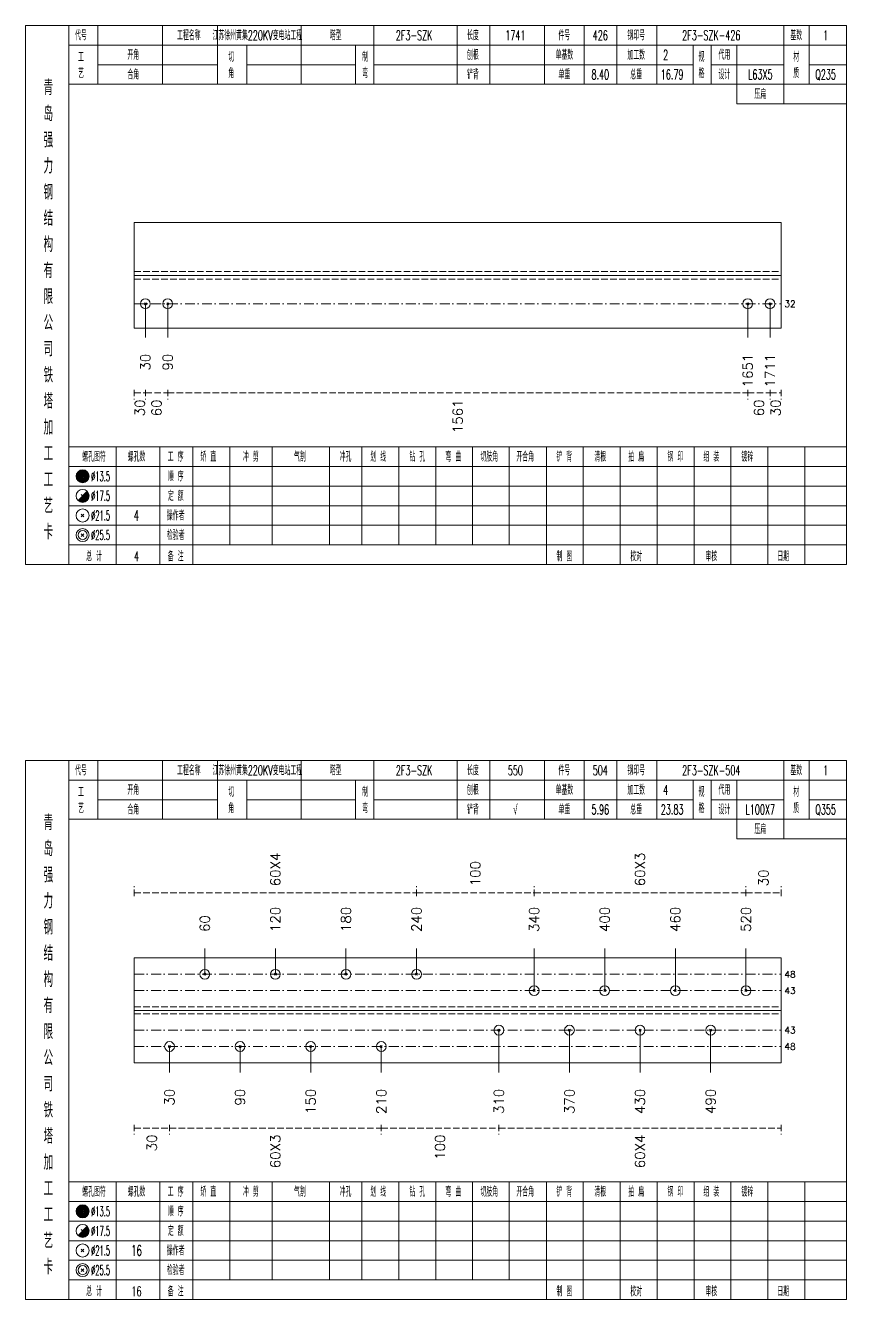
# Model space of a CAD drawing. Extents: x 0 to 4623, y -1159 to 4890.
# Drawn here: x 934.2 to 1185.6, y 2475 to 2865 of the extents above; entities that cross this region are included whole.
import ezdxf
from ezdxf.enums import TextEntityAlignment as Align

# ---------------------------------------------------------------- set-up
doc = ezdxf.new("R2010")
doc.units = 0
doc.header["$MEASUREMENT"] = 0
doc.linetypes.add('一点画线', pattern=[5.2, 3, -1, 0.2, -1])
doc.linetypes.add('虚线', pattern=[2.75, 2, -0.75])
doc.layers.get('0').update_dxf_attribs({"linetype": 'CONTINUOUS', "lineweight": 25})
for name, color, linetype, lineweight in [('1', 7, 'CONTINUOUS', 25), ('4', 7, 'CONTINUOUS', 25), ('5', 7, 'CONTINUOUS', 25)]:
    doc.layers.add(name, color=color, linetype=linetype, lineweight=lineweight)
doc.styles.get("Standard").update_dxf_attribs({"font": 'simplex.shx', "width": 0.7, "height": 3, "bigfont": 'gbhzfs.shx'})

# ---------------------------------------------------------------- blocks, each defined once
blk = doc.blocks.new('孔21.5')
at = {"layer": '5', "color": 7, "linetype": 'Continuous', "lineweight": 13}
for p, q in [((-0.2, -0.2), (0.2, 0.2)), ((-0.2, 0.2), (0.2, -0.2))]:
    blk.add_line(p, q, dxfattribs=at)
blk.add_circle((0, 0), 1, dxfattribs=at)

msp = doc.modelspace()

# ---------------------------------------------------------------- linework, layer by layer
at = {"color": 7, "linetype": 'Continuous', "lineweight": 18}
for p, q in [((967.5, 2804.69), (967.5, 2772.31)), ((967.5, 2804.69), (1165.6, 2804.69)), ((1165.6, 2804.69), (1165.6, 2772.31)), ((967.5, 2788.5), (1165.6, 2788.5)), ((967.5, 2579.55), (967.5, 2547.45)), ((967.5, 2579.55), (1165.6, 2579.55)), ((1165.6, 2579.55), (1165.6, 2547.45)), ((967.5, 2563.5), (1165.6, 2563.5))]:
    msp.add_line(p, q, dxfattribs=at)
at = {"color": 1, "linetype": '虚线', "lineweight": 18}
for p, q in [((967.5, 2789.69), (1165.6, 2789.69)), ((967.5, 2787.31), (1165.6, 2787.31)), ((967.5, 2564.55), (1165.6, 2564.55)), ((967.5, 2562.45), (1165.6, 2562.45))]:
    msp.add_line(p, q, dxfattribs=at)
at = {"color": 3, "linetype": '一点画线', "lineweight": 13}
for p, q in [((967.5, 2779.81), (1165.6, 2779.81)), ((967.5, 2574.55), (1165.6, 2574.55)), ((967.5, 2569.55), (1165.6, 2569.55)), ((967.5, 2557.45), (1165.6, 2557.45)), ((967.5, 2552.45), (1165.6, 2552.45))]:
    msp.add_line(p, q, dxfattribs=at)
at = {"color": 7, "linetype": 'Continuous', "lineweight": 13}
for p, q in [((970.914, 2779.81), (970.914, 2769.5)), ((977.741, 2779.81), (977.741, 2769.5)), ((1155.359, 2779.81), (1155.359, 2769.5)), ((1162.186, 2779.81), (1162.186, 2769.5)), ((989.111, 2574.55), (989.111, 2582.5)), ((1010.722, 2574.55), (1010.722, 2582.5)), ((1032.333, 2574.55), (1032.333, 2582.5)), ((1053.944, 2574.55), (1053.944, 2582.5)), ((1089.962, 2569.55), (1089.962, 2582.5)), ((1111.573, 2569.55), (1111.573, 2582.5)), ((1133.184, 2569.55), (1133.184, 2582.5)), ((1154.795, 2569.55), (1154.795, 2582.5)), ((1079.156, 2557.45), (1079.156, 2544.5)), ((1100.767, 2557.45), (1100.767, 2544.5)), ((1122.378, 2557.45), (1122.378, 2544.5)), ((1143.989, 2557.45), (1143.989, 2544.5)), ((978.305, 2552.45), (978.305, 2544.5)), ((999.916, 2552.45), (999.916, 2544.5)), ((1021.527, 2552.45), (1021.527, 2544.5)), ((1043.138, 2552.45), (1043.138, 2544.5))]:
    msp.add_line(p, q, dxfattribs=at)
at = {"color": 8, "linetype": '虚线', "lineweight": 9}
for p, q in [((967.5, 2753.5), (967.5, 2750.5)), ((970.914, 2753.5), (970.914, 2750.5)), ((970.914, 2753.5), (970.914, 2750.5)), ((977.741, 2753.5), (977.741, 2750.5)), ((977.741, 2753.5), (977.741, 2750.5)), ((1155.359, 2753.5), (1155.359, 2750.5)), ((1155.359, 2753.5), (1155.359, 2750.5)), ((1162.186, 2753.5), (1162.186, 2750.5)), ((1162.186, 2753.5), (1162.186, 2750.5)), ((1165.6, 2753.5), (1165.6, 2750.5)), ((967.5, 2752.5), (970.914, 2752.5)), ((970.914, 2752.5), (977.741, 2752.5)), ((977.741, 2752.5), (1155.359, 2752.5)), ((1155.359, 2752.5), (1162.186, 2752.5)), ((1162.186, 2752.5), (1165.6, 2752.5)), ((967.5, 2598.5), (967.5, 2601.5)), ((1053.944, 2598.5), (1053.944, 2601.5)), ((1053.944, 2598.5), (1053.944, 2601.5)), ((1089.962, 2598.5), (1089.962, 2601.5)), ((1089.962, 2598.5), (1089.962, 2601.5)), ((1154.795, 2598.5), (1154.795, 2601.5)), ((1154.795, 2598.5), (1154.795, 2601.5)), ((1165.6, 2598.5), (1165.6, 2601.5)), ((967.5, 2599.5), (1053.944, 2599.5)), ((1053.944, 2599.5), (1089.962, 2599.5)), ((1089.962, 2599.5), (1154.795, 2599.5)), ((1154.795, 2599.5), (1165.6, 2599.5)), ((967.5, 2528.5), (967.5, 2525.5)), ((967.5, 2527.5), (978.305, 2527.5)), ((978.305, 2528.5), (978.305, 2525.5)), ((978.305, 2528.5), (978.305, 2525.5)), ((978.305, 2527.5), (1043.138, 2527.5)), ((1043.138, 2528.5), (1043.138, 2525.5)), ((1043.138, 2528.5), (1043.138, 2525.5)), ((1043.138, 2527.5), (1079.156, 2527.5)), ((1079.156, 2528.5), (1079.156, 2525.5)), ((1079.156, 2528.5), (1079.156, 2525.5)), ((1079.156, 2527.5), (1165.6, 2527.5)), ((1165.6, 2528.5), (1165.6, 2525.5))]:
    msp.add_line(p, q, dxfattribs=at)
at = {"layer": '1', "color": 7, "linetype": 'Continuous', "lineweight": 18}
for p, q in [((967.5, 2772.31), (1165.6, 2772.31)), ((967.5, 2547.45), (1165.6, 2547.45))]:
    msp.add_line(p, q, dxfattribs=at)
at = {"layer": '4', "color": 1, "linetype": 'Continuous', "lineweight": 18}
for p, q in [((947.5, 2700), (947.5, 2865)), ((956.4, 2847), (956.4, 2865)), ((976.2, 2847), (976.2, 2865)), ((993, 2847), (993, 2865)), ((1018.6, 2847), (1018.6, 2865)), ((1040.9, 2847), (1040.9, 2865)), ((1066.4, 2847), (1066.4, 2865)), ((1076.4, 2847), (1076.4, 2865)), ((1093.1, 2847), (1093.1, 2865)), ((1105.3, 2847), (1105.3, 2865)), ((1115.3, 2847), (1115.3, 2865)), ((1127.5, 2847), (1127.5, 2865)), ((1166.4, 2841), (1166.4, 2865)), ((1174.2, 2847), (1174.2, 2865)), ((947.5, 2859), (1185.6, 2859)), ((1002, 2847), (1002, 2859)), ((1035.3, 2847), (1035.3, 2859)), ((1138.6, 2847), (1138.6, 2859)), ((1144.2, 2847), (1144.2, 2859)), ((1152, 2841), (1152, 2859)), ((956.4, 2853), (993, 2853)), ((1002, 2853), (1035.3, 2853)), ((1040.9, 2853), (1138.6, 2853)), ((1144.2, 2853), (1166.4, 2853)), ((1174.2, 2853), (1185.6, 2853)), ((947.5, 2847), (1185.6, 2847)), ((1152, 2841), (1185.6, 2841)), ((947.5, 2736), (1185.6, 2736)), ((962, 2700), (962, 2736)), ((975.3, 2700), (975.3, 2736)), ((985.4, 2700), (985.4, 2736)), ((996.8, 2706), (996.8, 2736)), ((1009.7, 2706), (1009.7, 2736)), ((1027.3, 2706), (1027.3, 2736)), ((1037.2, 2706), (1037.2, 2736)), ((1048.5, 2706), (1048.5, 2736)), ((1059.8, 2706), (1059.8, 2736)), ((1071.1, 2706), (1071.1, 2736)), ((1082.3, 2706), (1082.3, 2736)), ((1093.7, 2706), (1093.7, 2736)), ((1105, 2706), (1105, 2736)), ((1116.3, 2706), (1116.3, 2736)), ((1127.6, 2706), (1127.6, 2736)), ((1138.9, 2706), (1138.9, 2736)), ((1150.2, 2706), (1150.2, 2736)), ((1161.5, 2706), (1161.5, 2736)), ((1172.8, 2706), (1172.8, 2736)), ((947.5, 2730), (1185.6, 2730)), ((947.5, 2724), (1185.6, 2724)), ((947.5, 2718), (1185.6, 2718)), ((947.5, 2712), (1185.6, 2712)), ((947.5, 2706), (1185.6, 2706)), ((1093.7, 2700), (1093.7, 2706)), ((1105, 2700), (1105, 2706)), ((1116.3, 2700), (1116.3, 2706)), ((1127.6, 2700), (1127.6, 2706)), ((1138.9, 2700), (1138.9, 2706)), ((1150.2, 2700), (1150.2, 2706)), ((1161.5, 2700), (1161.5, 2706)), ((1172.8, 2700), (1172.8, 2706)), ((947.5, 2475), (947.5, 2640)), ((956.4, 2622), (956.4, 2640)), ((976.2, 2622), (976.2, 2640)), ((993, 2622), (993, 2640)), ((1018.6, 2622), (1018.6, 2640)), ((1040.9, 2622), (1040.9, 2640)), ((1066.4, 2622), (1066.4, 2640)), ((1076.4, 2622), (1076.4, 2640)), ((1093.1, 2622), (1093.1, 2640)), ((1105.3, 2622), (1105.3, 2640)), ((1115.3, 2622), (1115.3, 2640)), ((1127.5, 2622), (1127.5, 2640)), ((1166.4, 2616), (1166.4, 2640)), ((1174.2, 2622), (1174.2, 2640)), ((947.5, 2634), (1185.6, 2634)), ((1002, 2622), (1002, 2634)), ((1035.3, 2622), (1035.3, 2634)), ((1138.6, 2622), (1138.6, 2634)), ((1144.2, 2622), (1144.2, 2634)), ((1152, 2616), (1152, 2634)), ((956.4, 2628), (993, 2628)), ((1002, 2628), (1035.3, 2628)), ((1040.9, 2628), (1138.6, 2628)), ((1144.2, 2628), (1166.4, 2628)), ((1174.2, 2628), (1185.6, 2628)), ((947.5, 2622), (1185.6, 2622)), ((1152, 2616), (1185.6, 2616)), ((947.5, 2511), (1185.6, 2511)), ((962, 2475), (962, 2511)), ((975.3, 2475), (975.3, 2511)), ((985.4, 2475), (985.4, 2511)), ((996.8, 2481), (996.8, 2511)), ((1009.7, 2481), (1009.7, 2511)), ((1027.3, 2481), (1027.3, 2511)), ((1037.2, 2481), (1037.2, 2511)), ((1048.5, 2481), (1048.5, 2511)), ((1059.8, 2481), (1059.8, 2511)), ((1071.1, 2481), (1071.1, 2511)), ((1082.3, 2481), (1082.3, 2511)), ((1093.7, 2481), (1093.7, 2511)), ((1105, 2481), (1105, 2511)), ((1116.3, 2481), (1116.3, 2511)), ((1127.6, 2481), (1127.6, 2511)), ((1138.9, 2481), (1138.9, 2511)), ((1150.2, 2481), (1150.2, 2511)), ((1161.5, 2481), (1161.5, 2511)), ((1172.8, 2481), (1172.8, 2511)), ((947.5, 2505), (1185.6, 2505)), ((947.5, 2499), (1185.6, 2499)), ((947.5, 2493), (1185.6, 2493)), ((947.5, 2487), (1185.6, 2487)), ((947.5, 2481), (1185.6, 2481)), ((1093.7, 2475), (1093.7, 2481)), ((1105, 2475), (1105, 2481)), ((1116.3, 2475), (1116.3, 2481)), ((1127.6, 2475), (1127.6, 2481)), ((1138.9, 2475), (1138.9, 2481)), ((1150.2, 2475), (1150.2, 2481)), ((1161.5, 2475), (1161.5, 2481)), ((1172.8, 2475), (1172.8, 2481))]:
    msp.add_line(p, q, dxfattribs=at)
at = {"layer": '4', "color": 7, "linetype": 'Continuous', "lineweight": 13}
for p, q in [((951.5, 2726.8), (951.9, 2727.2)), ((951.9, 2726.8), (951.5, 2727.2)), ((950.286, 2719.586), (953.114, 2722.414)), ((951.3, 2721.4), (952.1, 2720.6)), ((951.3, 2714.6), (952.1, 2715.4)), ((951.3, 2715.4), (952.1, 2714.6)), ((951.3, 2708.6), (952.1, 2709.4)), ((951.3, 2709.4), (952.1, 2708.6)), ((951.5, 2501.8), (951.9, 2502.2)), ((951.9, 2501.8), (951.5, 2502.2)), ((950.286, 2494.586), (953.114, 2497.414)), ((951.3, 2496.4), (952.1, 2495.6)), ((951.3, 2489.6), (952.1, 2490.4)), ((951.3, 2490.4), (952.1, 2489.6)), ((951.3, 2483.6), (952.1, 2484.4)), ((951.3, 2484.4), (952.1, 2483.6))]:
    msp.add_line(p, q, dxfattribs=at)
at = {"layer": '4', "color": 1, "linetype": 'Continuous', "lineweight": 18}
for points in [[(934.2, 2865), (934.2, 2700), (1185.6, 2700), (1185.6, 2865)], [(934.2, 2640), (934.2, 2475), (1185.6, 2475), (1185.6, 2640)]]:
    msp.add_lwpolyline(points, close=True, dxfattribs=at)
at = {"layer": '4', "color": 7, "linetype": 'Continuous', "lineweight": 13}
for centre, radius in [((951.7, 2727), 2), ((951.7, 2727), 1.8), ((951.7, 2727), 1.6), ((951.7, 2727), 1.4), ((951.7, 2727), 1.2), ((951.7, 2727), 1), ((951.7, 2727), 0.8), ((951.7, 2727), 0.6), ((951.7, 2727), 0.4), ((951.7, 2727), 0.2), ((951.7, 2721), 2), ((951.7, 2715), 2), ((951.7, 2709), 2), ((951.7, 2709), 1.4), ((951.7, 2502), 2), ((951.7, 2502), 1.8), ((951.7, 2502), 1.6), ((951.7, 2502), 1.4), ((951.7, 2502), 1.2), ((951.7, 2502), 1), ((951.7, 2502), 0.8), ((951.7, 2502), 0.6), ((951.7, 2502), 0.4), ((951.7, 2502), 0.2), ((951.7, 2496), 2), ((951.7, 2490), 2), ((951.7, 2484), 2), ((951.7, 2484), 1.4)]:
    msp.add_circle(centre, radius, dxfattribs=at)
for centre, radius in [((951.7, 2721), 1.8), ((951.7, 2721), 1.6), ((951.7, 2721), 1.4), ((951.7, 2721), 1.2), ((951.7, 2721), 1), ((951.7, 2721), 0.8), ((951.7, 2721), 0.6), ((951.7, 2721), 0.4), ((951.7, 2721), 0.2), ((951.7, 2496), 1.8), ((951.7, 2496), 1.6), ((951.7, 2496), 1.4), ((951.7, 2496), 1.2), ((951.7, 2496), 1), ((951.7, 2496), 0.8), ((951.7, 2496), 0.6), ((951.7, 2496), 0.4), ((951.7, 2496), 0.2)]:
    msp.add_arc(centre, radius, 225, 45, dxfattribs=at)

# ---------------------------------------------------------------- block references
at = {"color": 7, "linetype": 'Continuous', "lineweight": 13, "xscale": 1.5, "yscale": 1.5, "zscale": 1.5}
for p in [(989.111, 2574.55), (1010.722, 2574.55), (1032.333, 2574.55), (1053.944, 2574.55), (1089.962, 2569.55), (1111.573, 2569.55), (1133.184, 2569.55), (1154.795, 2569.55)]:
    msp.add_blockref('孔21.5', p, dxfattribs=at)
at = {"layer": '1', "color": 7, "linetype": 'Continuous', "lineweight": 13, "xscale": 1.5, "yscale": 1.5, "zscale": 1.5}
for p in [(970.914, 2779.81), (977.741, 2779.81), (1155.359, 2779.81), (1162.186, 2779.81), (1079.156, 2557.45), (1100.767, 2557.45), (1122.378, 2557.45), (1143.989, 2557.45), (978.305, 2552.45), (999.916, 2552.45), (1021.527, 2552.45), (1043.138, 2552.45)]:
    msp.add_blockref('孔21.5', p, dxfattribs=at)

# ---------------------------------------------------------------- texts
at = {"color": 7, "linetype": 'Continuous', "lineweight": 13}
for s, p in [('32', (1166.6, 2779.81)), ('48', (1166.6, 2574.55)), ('43', (1166.6, 2569.55)), ('43', (1166.6, 2557.45)), ('48', (1166.6, 2552.45))]:
    msp.add_text(s, height=2, dxfattribs=at).set_placement(p, align=Align.MIDDLE_LEFT)
at = {"color": 8, "linetype": 'Continuous', "lineweight": 9}
for s, p in [('30', (969.207, 2750.5)), ('60', (974.327, 2750.5)), ('60', (1158.773, 2750.5)), ('30', (1163.893, 2750.5)), ('1561', (1066.55, 2750.5)), ('30', (972.903, 2525.5)), ('60X3', (1010.722, 2525.5)), ('100', (1061.147, 2525.5)), ('60X4', (1122.378, 2525.5))]:
    msp.add_text(s, height=3, rotation=90, dxfattribs=at).set_placement(p, align=Align.MIDDLE_RIGHT)
for s, p in [('60X4', (1010.722, 2601.5)), ('60X3', (1122.378, 2601.5)), ('100', (1071.953, 2601.5)), ('30', (1160.197, 2601.5))]:
    msp.add_text(s, height=3, rotation=90, dxfattribs=at).set_placement(p, align=Align.MIDDLE_LEFT)
at = {"color": 7, "linetype": 'Continuous', "lineweight": 13}
for s, p in [('120', (1010.722, 2587.5)), ('180', (1032.333, 2587.5)), ('240', (1053.944, 2587.5)), ('340', (1089.962, 2587.5)), ('400', (1111.573, 2587.5)), ('460', (1133.184, 2587.5)), ('520', (1154.795, 2587.5)), ('60', (989.111, 2587.5))]:
    msp.add_text(s, height=3, rotation=90, dxfattribs=at).set_placement(p, align=Align.MIDDLE_LEFT)
at = {"layer": '1', "color": 7, "linetype": 'Continuous', "lineweight": 13}
for s, p in [('30', (970.914, 2764.5)), ('90', (977.741, 2764.5)), ('1651', (1155.359, 2764.5)), ('1711', (1162.186, 2764.5)), ('30', (978.305, 2539.5)), ('90', (999.916, 2539.5)), ('150', (1021.527, 2539.5)), ('210', (1043.138, 2539.5)), ('310', (1079.156, 2539.5)), ('370', (1100.767, 2539.5)), ('430', (1122.378, 2539.5)), ('490', (1143.989, 2539.5))]:
    msp.add_text(s, height=3, rotation=90, dxfattribs=at).set_placement(p, align=Align.MIDDLE_RIGHT)
at = {"layer": '4', "color": 1, "linetype": 'Continuous', "lineweight": 13}
for s, height, width, p in [('代号', 3, 0.6, (951.2, 2862)), ('工程名称', 3, 0.6, (984.2, 2862)), ('江苏徐州黄集220KV变电站工程', 3, 0.6, (1005.2, 2862)), ('塔型', 3, 0.6, (1029.2, 2862)), ('2F3-SZK', 3, 0.6, (1053.2, 2862)), ('长度', 3, 0.6, (1071.2, 2862)), ('1741', 3, 0.6, (1084.2, 2862)), ('件号', 3, 0.6, (1099.2, 2862)), ('426', 3, 0.6, (1110.2, 2862)), ('钢印号', 3, 0.6, (1121.2, 2862)), ('2F3-SZK-426', 3, 0.6, (1144.2, 2862)), ('基数', 3, 0.6, (1170.2, 2862)), ('1', 3, 0.6, (1179.2, 2862)), ('工', 3, 0.6, (951.2, 2855.4)), ('开角', 3, 0.6, (967.2, 2856)), ('切', 3, 0.6, (997.2, 2855.4)), ('制', 3, 0.6, (1038.2, 2855.4)), ('刨根', 3, 0.6, (1071.2, 2856)), ('单基数', 3, 0.6, (1099.2, 2856)), ('加工数', 3, 0.6, (1121.2, 2856)), ('2', 3, 0.6, (1130.2, 2856)), ('规', 3, 0.6, (1141.2, 2855.4)), ('代用', 3, 0.6, (1148.2, 2856)), ('材', 3, 0.6, (1170.2, 2855.4)), ('艺', 3, 0.6, (951.2, 2850.4)), ('合角', 3, 0.6, (967.2, 2850)), ('角', 3, 0.6, (997.2, 2850.4)), ('弯', 3, 0.6, (1038.2, 2850.4)), ('铲背', 3, 0.6, (1071.2, 2850)), ('单重', 3, 0.6, (1099.2, 2850)), ('8.40', 3, 0.6, (1110.2, 2850)), ('总重', 3, 0.6, (1121.2, 2850)), ('16.79', 3, 0.6, (1132.2, 2850)), ('格', 3, 0.6, (1141.2, 2850.4)), ('设计', 3, 0.6, (1148.2, 2850)), ('L63X5', 3, 0.6, (1159.2, 2850)), ('质', 3, 0.6, (1170.2, 2850.4)), ('Q235', 3, 0.6, (1179.2, 2850)), ('青', 4.6, 0.8, (941.2, 2846)), ('压扁', 3, 0.6, (1159.2, 2844)), ('岛', 4.6, 0.8, (941.2, 2838)), ('强', 4.6, 0.8, (941.2, 2830)), ('力', 4.6, 0.8, (941.2, 2822)), ('钢', 4.6, 0.8, (941.2, 2814)), ('结', 4.6, 0.8, (941.2, 2806)), ('构', 4.6, 0.8, (941.2, 2798)), ('有', 4.6, 0.8, (941.2, 2790)), ('限', 4.6, 0.8, (941.2, 2782)), ('公', 4.6, 0.8, (941.2, 2774)), ('司', 4.6, 0.8, (941.2, 2766)), ('铁', 4.6, 0.8, (941.2, 2758)), ('塔', 4.6, 0.8, (941.2, 2750)), ('加', 4.6, 0.8, (941.2, 2742)), ('工', 4.6, 0.8, (941.2, 2734)), ('螺孔图符', 3, 0.6, (955.2, 2733)), ('螺孔数', 3, 0.6, (968.2, 2733)), ('工 序', 3, 0.6, (980.2, 2733)), ('矫 直', 3, 0.6, (990.2, 2733)), ('冲 剪', 3, 0.6, (1003.2, 2733)), ('气割', 3, 0.6, (1018.2, 2733)), ('冲孔', 3, 0.6, (1032.2, 2733)), ('划 线', 3, 0.6, (1042.2, 2733)), ('钻 孔', 3, 0.6, (1054.2, 2733)), ('弯 曲', 3, 0.6, (1065.2, 2733)), ('切肢角', 3, 0.6, (1076.2, 2733)), ('开合角', 3, 0.6, (1087.2, 2733)), ('铲 背', 3, 0.6, (1099.2, 2733)), ('清根', 3, 0.6, (1110.2, 2733)), ('拍 扁', 3, 0.6, (1121.2, 2733)), ('钢 印', 3, 0.6, (1133.2, 2733)), ('组 装', 3, 0.6, (1144.2, 2733)), ('镀锌', 3, 0.6, (1155.2, 2733)), ('工', 4.6, 0.8, (941.2, 2726)), ('%%C13.5', 3, 0.5, (957.2, 2727)), ('顺 序', 3, 0.6, (980.2, 2727)), ('%%C17.5', 3, 0.5, (957.2, 2721)), ('定 额', 3, 0.6, (980.2, 2721)), ('艺', 4.6, 0.8, (941.2, 2718)), ('%%C21.5', 3, 0.5, (957.2, 2715)), ('4', 3.2, 0.6, (968.2, 2715)), ('操作者', 3, 0.6, (980.2, 2715)), ('卡', 4.6, 0.8, (941.2, 2710)), ('%%C25.5', 3, 0.5, (957.2, 2709)), ('检验者', 3, 0.6, (980.2, 2709)), ('总 计', 3, 0.6, (955.2, 2702.5)), ('4', 3, 0.6, (968.2, 2702.5)), ('备 注', 3, 0.6, (980.2, 2702.5)), ('制 图', 3, 0.6, (1099.2, 2702.5)), ('校对', 3, 0.6, (1121.2, 2702.5)), ('审核', 3, 0.6, (1144.2, 2702.5)), ('日期', 3, 0.6, (1166.2, 2702.5)), ('代号', 3, 0.6, (951.2, 2637)), ('工程名称', 3, 0.6, (984.2, 2637)), ('江苏徐州黄集220KV变电站工程', 3, 0.6, (1005.2, 2637)), ('塔型', 3, 0.6, (1029.2, 2637)), ('2F3-SZK', 3, 0.6, (1053.2, 2637)), ('长度', 3, 0.6, (1071.2, 2637)), ('550', 3, 0.6, (1084.2, 2637)), ('件号', 3, 0.6, (1099.2, 2637)), ('504', 3, 0.6, (1110.2, 2637)), ('钢印号', 3, 0.6, (1121.2, 2637)), ('2F3-SZK-504', 3, 0.6, (1144.2, 2637)), ('基数', 3, 0.6, (1170.2, 2637)), ('1', 3, 0.6, (1179.2, 2637)), ('开角', 3, 0.6, (967.2, 2631)), ('刨根', 3, 0.6, (1071.2, 2631)), ('单基数', 3, 0.6, (1099.2, 2631)), ('加工数', 3, 0.6, (1121.2, 2631)), ('4', 3, 0.6, (1130.2, 2631)), ('代用', 3, 0.6, (1148.2, 2631)), ('工', 3, 0.6, (951.2, 2630.4)), ('切', 3, 0.6, (997.2, 2630.4)), ('制', 3, 0.6, (1038.2, 2630.4)), ('规', 3, 0.6, (1141.2, 2630.4)), ('材', 3, 0.6, (1170.2, 2630.4)), ('艺', 3, 0.6, (951.2, 2625.4)), ('合角', 3, 0.6, (967.2, 2625)), ('角', 3, 0.6, (997.2, 2625.4)), ('弯', 3, 0.6, (1038.2, 2625.4)), ('铲背', 3, 0.6, (1071.2, 2625)), ('√', 3, 0.6, (1084.2, 2625)), ('单重', 3, 0.6, (1099.2, 2625)), ('5.96', 3, 0.6, (1110.2, 2625)), ('总重', 3, 0.6, (1121.2, 2625)), ('23.83', 3, 0.6, (1132.2, 2625)), ('格', 3, 0.6, (1141.2, 2625.4)), ('设计', 3, 0.6, (1148.2, 2625)), ('L100X7', 3, 0.6, (1159.2, 2625)), ('质', 3, 0.6, (1170.2, 2625.4)), ('Q355', 3, 0.6, (1179.2, 2625)), ('青', 4.6, 0.8, (941.2, 2621)), ('压扁', 3, 0.6, (1159.2, 2619)), ('岛', 4.6, 0.8, (941.2, 2613)), ('强', 4.6, 0.8, (941.2, 2605)), ('力', 4.6, 0.8, (941.2, 2597)), ('钢', 4.6, 0.8, (941.2, 2589)), ('结', 4.6, 0.8, (941.2, 2581)), ('构', 4.6, 0.8, (941.2, 2573)), ('有', 4.6, 0.8, (941.2, 2565)), ('限', 4.6, 0.8, (941.2, 2557)), ('公', 4.6, 0.8, (941.2, 2549)), ('司', 4.6, 0.8, (941.2, 2541)), ('铁', 4.6, 0.8, (941.2, 2533)), ('塔', 4.6, 0.8, (941.2, 2525)), ('加', 4.6, 0.8, (941.2, 2517)), ('工', 4.6, 0.8, (941.2, 2509)), ('螺孔图符', 3, 0.6, (955.2, 2508)), ('螺孔数', 3, 0.6, (968.2, 2508)), ('工 序', 3, 0.6, (980.2, 2508)), ('矫 直', 3, 0.6, (990.2, 2508)), ('冲 剪', 3, 0.6, (1003.2, 2508)), ('气割', 3, 0.6, (1018.2, 2508)), ('冲孔', 3, 0.6, (1032.2, 2508)), ('划 线', 3, 0.6, (1042.2, 2508)), ('钻 孔', 3, 0.6, (1054.2, 2508)), ('弯 曲', 3, 0.6, (1065.2, 2508)), ('切肢角', 3, 0.6, (1076.2, 2508)), ('开合角', 3, 0.6, (1087.2, 2508)), ('铲 背', 3, 0.6, (1099.2, 2508)), ('清根', 3, 0.6, (1110.2, 2508)), ('拍 扁', 3, 0.6, (1121.2, 2508)), ('钢 印', 3, 0.6, (1133.2, 2508)), ('组 装', 3, 0.6, (1144.2, 2508)), ('镀锌', 3, 0.6, (1155.2, 2508)), ('顺 序', 3, 0.6, (980.2, 2502)), ('工', 4.6, 0.8, (941.2, 2501)), ('%%C13.5', 3, 0.5, (957.2, 2502)), ('%%C17.5', 3, 0.5, (957.2, 2496)), ('定 额', 3, 0.6, (980.2, 2496)), ('艺', 4.6, 0.8, (941.2, 2493)), ('%%C21.5', 3, 0.5, (957.2, 2490)), ('16', 3.2, 0.6, (968.2, 2490)), ('操作者', 3, 0.6, (980.2, 2490)), ('卡', 4.6, 0.8, (941.2, 2485)), ('%%C25.5', 3, 0.5, (957.2, 2484)), ('检验者', 3, 0.6, (980.2, 2484)), ('总 计', 3, 0.6, (955.2, 2477.5)), ('16', 3, 0.6, (968.2, 2477.5)), ('备 注', 3, 0.6, (980.2, 2477.5)), ('制 图', 3, 0.6, (1099.2, 2477.5)), ('校对', 3, 0.6, (1121.2, 2477.5)), ('审核', 3, 0.6, (1144.2, 2477.5)), ('日期', 3, 0.6, (1166.2, 2477.5))]:
    msp.add_text(s, height=height, dxfattribs=dict(at, width=width)).set_placement(p, align=Align.MIDDLE_CENTER)

doc.saveas('drawing.dxf')
